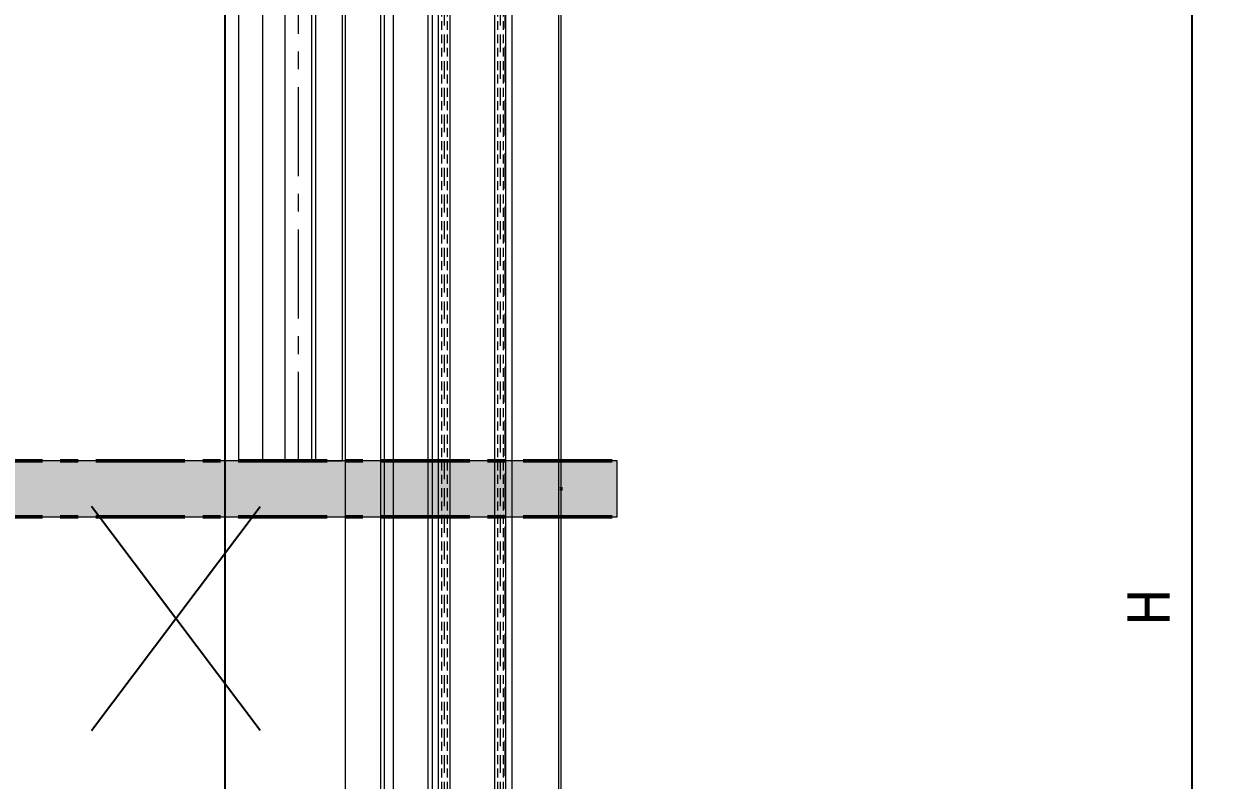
# Model space of a CAD drawing. Header units: millimetres. Extents: x -20000 to 230000, y -17405 to 25402.
# Drawn here: x 114945.8 to 115372.5, y -4327.6 to -4057.8 of the extents above; entities that cross this region are included whole.
import ezdxf
from ezdxf.enums import TextEntityAlignment as Align

# ---------------------------------------------------------------- set-up
doc = ezdxf.new("R2010")
doc.units = ezdxf.units.MM
doc.header["$PDMODE"] = 35
doc.header["$PDSIZE"] = 0.5
doc.linetypes.add('AXES', pattern=[50.8, 31.75, -6.35, 6.35, -6.35])
doc.linetypes.add('CACHE', pattern=[9.525, 6.35, -3.175])
doc.layers.get('0').update_dxf_attribs({"lineweight": 13})
doc.layers.get('Defpoints').update_dxf_attribs({"true_color": 0xc2a584})
for name, color, linetype, lineweight, plot in [('0 - Invisible', 43, 'Continuous', 0, False), ('Intouchable', 252, 'Continuous', 13, False), ('Non visible', 163, 'Continuous', 25, False)]:
    doc.layers.add(name, color=color, linetype=linetype, lineweight=lineweight, plot=plot)
for name, color, linetype, lineweight in [('1 - Axe', 1, 'AXES', 0), ('1 - BETON', 251, 'Continuous', 25), ('1 - Cotation', 32, 'Continuous', 13), ('1 - INTERROMPU', 253, 'CACHE', 13), ('1 - Joint', 7, 'Continuous', 13), ('1 - PVC', 7, 'Continuous', 13), ('1 - Texte', 7, 'Continuous', 13), ('1 - Vitrage', 252, 'Continuous', 13)]:
    doc.layers.add(name, color=color, linetype=linetype, lineweight=lineweight)
doc.layers.add('1 - Cache', color=7, linetype='Continuous', lineweight=0, true_color=0xffffff)
doc.styles.get("Standard").update_dxf_attribs({"font": 'ARIALUNI.TTF'})
doc.styles.add('Texte Poralu', font='tahomabd.ttf')
doc.dimstyles.new('100 - 1000', dxfattribs={"dimtxt": 15, "dimasz": 15, "dimexe": 5, "dimexo": 2.5, "dimgap": 8, "dimtad": 1, "dimdec": 1, "dimtxsty": 'Texte Poralu', "dimcen": 10, "dimazin": 0, "dimtfac": 1, "dimtdec": 1, "dimtmove": 0, "dimatfit": 3, "dimfxl": 1, "dimarcsym": 0})
doc.dimstyles.new('30 - 1000', dxfattribs={"dimtxt": 10, "dimasz": 10, "dimexe": 5, "dimexo": 2.5, "dimgap": 5, "dimtad": 1, "dimdec": 1, "dimtxsty": 'Texte Poralu', "dimcen": 5, "dimazin": 0, "dimtfac": 1, "dimtdec": 1, "dimtmove": 0, "dimatfit": 3, "dimfxl": 1, "dimarcsym": 0})

# ---------------------------------------------------------------- blocks, each defined once
blk = doc.blocks.new('Cadre Coupe_Elev')
at = {"layer": 'Defpoints'}
blk.add_point((5000, 5730), dxfattribs=at)
at = {"color": 7}
blk.add_attdef('REPERE_1', text='', height=300, dxfattribs=at).set_placement((1000, 9000), align=Align.MIDDLE_CENTER)
at = {"layer": '1 - Texte', "color": 7}
for tag, p in [('DEFINITION1', (5000, 1200)), ('DEFINITION2', (5000, 800))]:
    blk.add_attdef(tag, text='', height=250, dxfattribs=at).set_placement(p, align=Align.MIDDLE_CENTER)
at = {"layer": 'Non visible', "style": 'Texte Poralu'}
for p in [(5447.12, 4905.8), (5447.12, 4605.8)]:
    blk.add_attdef('REPERE_2', text='', height=35, dxfattribs=at).set_placement(p, align=Align.MIDDLE_LEFT)
blk = doc.blocks.new('Cadre centrage dessin')
at = {"layer": 'Defpoints'}
for p, q in [((-30.07, -39.94), (30.07, 39.94)), ((30.07, -39.94), (-30.07, 39.94))]:
    blk.add_line(p, q, dxfattribs=at)
blk = doc.blocks.new('*D926')
at = {"layer": '1 - Cotation', "color": 0, "lineweight": -2, "transparency": 16777216}
for p, q in [((115020, -3805.67), (115367.5, -3805.67)), ((115362.5, -3820.67), (115362.5, -4711.27)), ((115120, -4726.27), (115367.5, -4726.27))]:
    blk.add_line(p, q, dxfattribs=at)
at = {"layer": '1 - Cotation', "color": 0, "transparency": 16777216}
for points in [[(115360, -3820.67), (115365, -3820.67), (115362.5, -3805.67)], [(115360, -4711.27), (115365, -4711.27), (115362.5, -4726.27)]]:
    blk.add_solid(points, dxfattribs=at)
at = {"layer": 'Defpoints', "color": 0, "transparency": 16777216}
for p in [(115017.5, -3805.67), (115117.5, -4726.27), (115362.5, -4726.27)]:
    blk.add_point(p, dxfattribs=at)
at = {"layer": '1 - Cotation', "color": 0, "transparency": 16777216, "insert": (115347, -4265.97), "char_height": 15, "attachment_point": 5, "rotation": 90, "style": 'Texte Poralu'}
blk.add_mtext('H', dxfattribs=at)
blk = doc.blocks.new('*U952')
at = {"layer": '1 - PVC'}
for p, q in [((9, -1), (9, 727.62)), ((8, 721.62), (8, 5)), ((-51, 711.5), (-51, 15.12)), ((-8.5, 18), (-8.5, 708.62)), ((-38.5, 20), (-38.5, 706.62)), ((-37, 706.62), (-37, 20))]:
    blk.add_line(p, q, dxfattribs=at)
at = {"layer": '1 - Vitrage', "linetype": 'CACHE', "ltscale": 0.5}
for p, q in [((-33.75, 721.68), (-33.75, 4.94)), ((-31.75, 721.68), (-31.75, 4.94)), ((-13.75, 721.68), (-13.75, 4.94)), ((-11.75, 721.68), (-11.75, 4.94))]:
    blk.add_line(p, q, dxfattribs=at)
at = {"layer": '1 - Vitrage', "linetype": 'CACHE'}
for p, q in [((-32.75, 721.68), (-32.75, 4.94)), ((-12.75, 721.68), (-12.75, 4.94))]:
    blk.add_line(p, q, dxfattribs=at)
at = {"layer": '1 - Vitrage'}
for points in [[(-34.75, 721.68), (-30.75, 721.68), (-30.75, 4.94), (-34.75, 4.94)], [(-10.75, 721.68), (-14.75, 721.68), (-14.75, 4.94), (-10.75, 4.94)]]:
    blk.add_lwpolyline(points, close=True, dxfattribs=at)
blk = doc.blocks.new('*U951')
at = {"layer": '1 - PVC'}
for p, q in [((-60, 15.12), (-60, 845.48)), ((-47.5, 840.6), (-47.5, 20)), ((-46, 20), (-46, 840.6))]:
    blk.add_line(p, q, dxfattribs=at)
blk = doc.blocks.new('*U751')
at = {"layer": '1 - Axe'}
blk.add_line((26.25, -418.05), (26.25, -20), dxfattribs=at)
at = {"layer": '1 - Joint'}
for p, q in [((21.5, -418.05), (21.5, -20)), ((31, -418.05), (31, -20))]:
    blk.add_line(p, q, dxfattribs=at)
at = {"layer": '1 - PVC'}
for p, q in [((5, -418.05), (5, -20)), ((13.5, -418.05), (13.5, -20)), ((32.5, -418.05), (32.5, -20)), ((42, -418.05), (42, -20)), ((5, -418.05), (42, -418.05))]:
    blk.add_line(p, q, dxfattribs=at)
blk = doc.blocks.new('*U439')
at = {"layer": '1 - Cache'}
blk.add_hatch(color=256, dxfattribs=at).paths.add_polyline_path([(-20, -10), (420, -10), (420, 10), (-20, 10)])
at = {"layer": '0 - Invisible'}
blk.add_lwpolyline([(-20, -10), (420, -10), (420, 10), (-20, 10)], close=True, dxfattribs=at)
blk.add_point((400, 0), dxfattribs=at)
at = {"layer": '1 - Axe', "lineweight": 50}
for p, q in [((-20, 10), (420, 10)), ((-20, -10), (420, -10))]:
    blk.add_line(p, q, dxfattribs=at)
blk = doc.blocks.new('*D931')
at = {"layer": 'Defpoints', "color": 0, "lineweight": -2, "transparency": 16777216}
blk.add_line((115020, -3615.67), (115055.99, -3615.67), dxfattribs=at)
at = {"layer": 'Defpoints', "color": 0, "transparency": 16777216}
for p in [(115017.5, -3615.67), (115017.5, -3615.67), (110000, -6005.67)]:
    blk.add_point(p, dxfattribs=at)
at = {"layer": 'Defpoints', "color": 0, "transparency": 16777216, "insert": (115039.25, -3605.46), "char_height": 10, "attachment_point": 5, "style": 'Texte Poralu'}
blk.add_mtext('2390', dxfattribs=at)
blk = doc.blocks.new('*D932')
at = {"layer": 'Defpoints', "color": 0, "lineweight": -2, "transparency": 16777216}
blk.add_line((115420, -3505.67), (115455.99, -3505.67), dxfattribs=at)
at = {"layer": 'Defpoints', "color": 0, "transparency": 16777216}
for p in [(115417.5, -3505.67), (115417.5, -3505.67), (110000, -6005.67)]:
    blk.add_point(p, dxfattribs=at)
at = {"layer": 'Defpoints', "color": 0, "transparency": 16777216, "insert": (115439.25, -3495.46), "char_height": 10, "attachment_point": 5, "style": 'Texte Poralu'}
blk.add_mtext('2500', dxfattribs=at)

msp = doc.modelspace()

# ---------------------------------------------------------------- linework, layer by layer
at = {"layer": '1 - BETON', "ltscale": 2}
msp.add_lwpolyline([(115017.5, -3795.67), (115017.5, -4726.27), (115017.5, -4726.27)], dxfattribs=at)
at = {"layer": '1 - INTERROMPU', "ltscale": 2}
msp.add_line((115117.5, -4726.27), (115117.5, -3615.67), dxfattribs=at)

# ---------------------------------------------------------------- block references
for name, p in [('*U751', (115017.5, -3795.67)), ('*U951', (115120.5, -4669.27)), ('*U952', (115128.5, -4602.28)), ('*U439', (114737.5, -4223.72))]:
    msp.add_blockref(name, p)
at = {"layer": '1 - BETON'}
msp.add_blockref('Cadre Coupe_Elev', (110000, -10000), dxfattribs=at)
at = {"layer": 'Intouchable'}
msp.add_blockref('Cadre centrage dessin', (115000, -4270), dxfattribs=at)

# ---------------------------------------------------------------- dimensions: what is measured, and where the dimension line sits
at = {"layer": '1 - Cotation'}
dim = msp.add_linear_dim(base=(115362.5, -4726.27), p1=(115017.5, -3805.67), p2=(115117.5, -4726.27), angle=90, text='H', dimstyle='100 - 1000', dxfattribs=at)
dim.commit()
dim.dimension.update_dxf_attribs({"geometry": '*D926', "text_midpoint": (115347, -4265.97)})
at = {"layer": 'Defpoints'}
for feature_location, picture, middle in [((115417.5, -3505.67), '*D932', (115439.25, -3495.46)), ((115017.5, -3615.67), '*D931', (115039.25, -3605.46))]:
    dim = msp.add_ordinate_dim(feature_location=feature_location, offset=(0, 0), dtype=0, origin=(110000, -6005.67), dimstyle='30 - 1000', dxfattribs=at)
    dim.commit()
    dim.dimension.update_dxf_attribs({"geometry": picture, "text_midpoint": middle})

doc.saveas('drawing.dxf')
